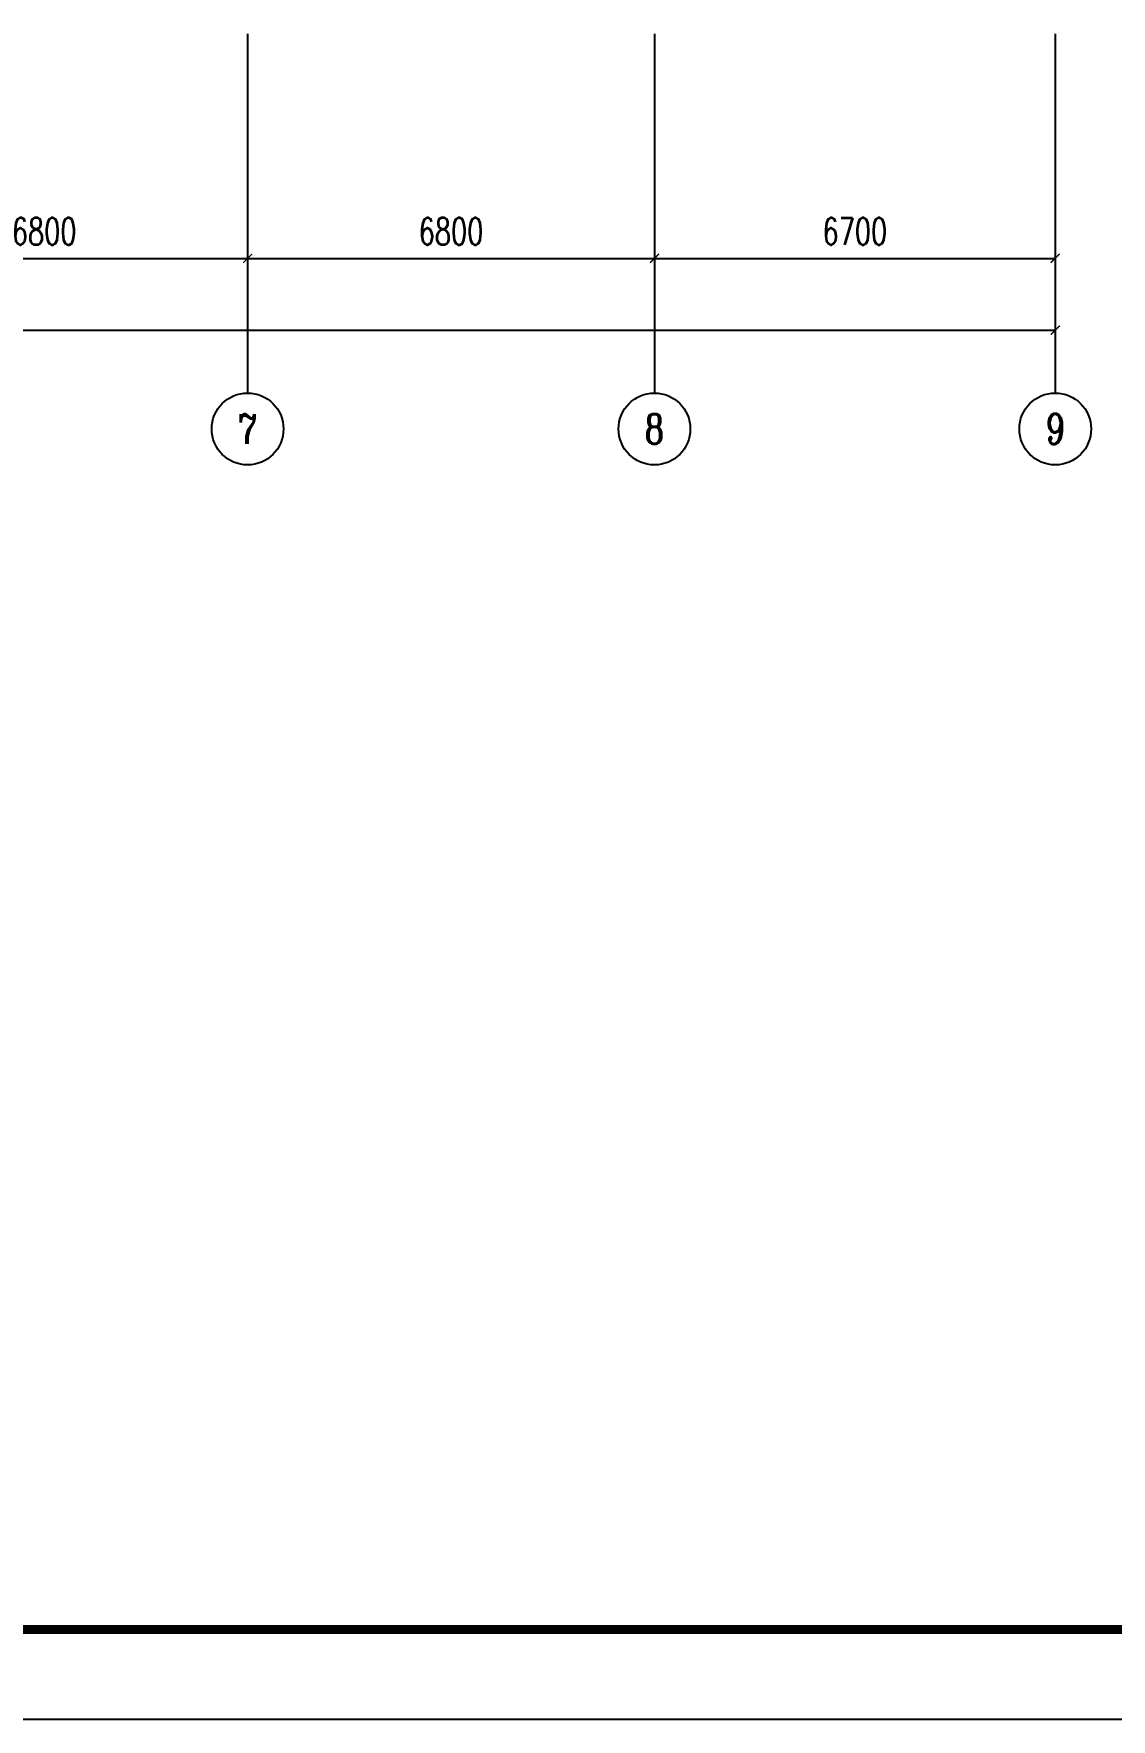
# Model space of a CAD drawing. Extents: x 1728470 to 1835391, y -157368 to 197905.
# Drawn here: x 1784088 to 1802101, y -157368 to -129207 of the extents above; entities that cross this region are included whole.
import ezdxf
from ezdxf.enums import TextEntityAlignment as Align

# ---------------------------------------------------------------- set-up
doc = ezdxf.new("R2010")
doc.units = 0
doc.header["$LTSCALE"] = 1000
doc.header["$MEASUREMENT"] = 0
doc.layers.get('0').update_dxf_attribs({"linetype": 'CONTINUOUS'})
doc.layers.get('DEFPOINTS').update_dxf_attribs({"linetype": 'CONTINUOUS'})
for name, color, linetype in [('AXIS', 3, 'CONTINUOUS'), ('AXIS_TEXT', 7, 'CONTINUOUS'), ('PUB_TITLE', 4, 'CONTINUOUS')]:
    doc.layers.add(name, color=color, linetype=linetype)
doc.styles.add('_TCH_AXIS', font='COMPLEX', dxfattribs={"bigfont": 'GBCBIG'})
doc.styles.add('COMPLEX', font='COMPLEX')
doc.styles.add('DIM_FONT', font='SIMPLEX', dxfattribs={"width": 0.7, "bigfont": 'GBCBIG'})
doc.dimstyles.new('DIMN150', dxfattribs={"dimscale": 1.5, "dimtxt": 300, "dimasz": 100, "dimexe": 250, "dimexo": 300, "dimgap": 150, "dimtad": 1, "dimdec": 0, "dimzin": 0, "dimtxsty": 'DIM_FONT', "dimblk": 'ARCHTICK', "dimcen": 0.09, "dimclrt": 7, "dimazin": 3, "dimtfac": 1, "dimtdec": 0, "dimtix": 1, "dimtmove": 0, "dimatfit": 3, "dimtolj": 1, "dimtzin": 0})

# ---------------------------------------------------------------- blocks, each defined once
blk = doc.blocks.new('_AXISO')
blk.add_circle((0, 0), 0.5)
at = {"layer": 'AXIS_TEXT', "style": 'COMPLEX', "width": 1.041667}
blk.add_attdef('A', text='', height=0.56, dxfattribs=at).set_placement((-0.25, -0.28), (0.25, -0.28), align=Align.FIT)
blk = doc.blocks.new('_ARCHTICK')
at = {"color": 0, "linetype": 'BYBLOCK', "const_width": 0.15}
blk.add_lwpolyline([(-0.5, -0.5), (0.5, 0.5)], dxfattribs=at)
blk = doc.blocks.new('*D82')
at = {"layer": 'AXIS', "color": 0}
for p, q in [((1858527, -132283), (1858527, -137158)), ((1912727, -132283), (1912727, -137158)), ((1858527, -136783), (1912727, -136783))]:
    blk.add_line(p, q, dxfattribs=at)
at = {"layer": 'DEFPOINTS', "color": 0}
for p in [(1858527, -131833), (1912727, -131833), (1912727, -136783)]:
    blk.add_point(p, dxfattribs=at)
at = {"layer": 'AXIS', "color": 0, "xscale": 150, "yscale": 150, "zscale": 150, "rotation": 180}
blk.add_blockref('_ARCHTICK', (1858527, -136783), dxfattribs=at)
at = {"layer": 'AXIS', "color": 0, "xscale": 150, "yscale": 150, "zscale": 150}
blk.add_blockref('_ARCHTICK', (1912727, -136783), dxfattribs=at)
at = {"layer": 'AXIS', "color": 7, "insert": (1885627, -136333), "char_height": 450, "attachment_point": 5, "style": 'DIM_FONT'}
blk.add_mtext('\\A1;54200', dxfattribs=at)
blk = doc.blocks.new('*D88')
at = {"layer": 'AXIS', "color": 0}
for p, q in [((1892427, -132283), (1892427, -135958)), ((1899227, -132283), (1899227, -135958)), ((1892427, -135583), (1899227, -135583))]:
    blk.add_line(p, q, dxfattribs=at)
at = {"layer": 'DEFPOINTS', "color": 0}
for p in [(1892427, -131833), (1899227, -131833), (1899227, -135583)]:
    blk.add_point(p, dxfattribs=at)
at = {"layer": 'AXIS', "color": 0, "xscale": 150, "yscale": 150, "zscale": 150, "rotation": 180}
blk.add_blockref('_ARCHTICK', (1892427, -135583), dxfattribs=at)
at = {"layer": 'AXIS', "color": 0, "xscale": 150, "yscale": 150, "zscale": 150}
blk.add_blockref('_ARCHTICK', (1899227, -135583), dxfattribs=at)
at = {"layer": 'AXIS', "color": 7, "insert": (1895827, -135133), "char_height": 450, "attachment_point": 5, "style": 'DIM_FONT'}
blk.add_mtext('\\A1;6800', dxfattribs=at)
blk = doc.blocks.new('*D89')
at = {"layer": 'AXIS', "color": 0}
for p, q in [((1899227, -132283), (1899227, -135958)), ((1906027, -132283), (1906027, -135958)), ((1899227, -135583), (1906027, -135583))]:
    blk.add_line(p, q, dxfattribs=at)
at = {"layer": 'DEFPOINTS', "color": 0}
for p in [(1899227, -131833), (1906027, -131833), (1906027, -135583)]:
    blk.add_point(p, dxfattribs=at)
at = {"layer": 'AXIS', "color": 0, "xscale": 150, "yscale": 150, "zscale": 150, "rotation": 180}
blk.add_blockref('_ARCHTICK', (1899227, -135583), dxfattribs=at)
at = {"layer": 'AXIS', "color": 0, "xscale": 150, "yscale": 150, "zscale": 150}
blk.add_blockref('_ARCHTICK', (1906027, -135583), dxfattribs=at)
at = {"layer": 'AXIS', "color": 7, "insert": (1902627, -135133), "char_height": 450, "attachment_point": 5, "style": 'DIM_FONT'}
blk.add_mtext('\\A1;6800', dxfattribs=at)
blk = doc.blocks.new('*D90')
at = {"layer": 'AXIS', "color": 0}
for p, q in [((1906027, -132283), (1906027, -135958)), ((1912727, -132283), (1912727, -135958)), ((1906027, -135583), (1912727, -135583))]:
    blk.add_line(p, q, dxfattribs=at)
at = {"layer": 'DEFPOINTS', "color": 0}
for p in [(1906027, -131833), (1912727, -131833), (1912727, -135583)]:
    blk.add_point(p, dxfattribs=at)
at = {"layer": 'AXIS', "color": 0, "xscale": 150, "yscale": 150, "zscale": 150, "rotation": 180}
blk.add_blockref('_ARCHTICK', (1906027, -135583), dxfattribs=at)
at = {"layer": 'AXIS', "color": 0, "xscale": 150, "yscale": 150, "zscale": 150}
blk.add_blockref('_ARCHTICK', (1912727, -135583), dxfattribs=at)
at = {"layer": 'AXIS', "color": 7, "insert": (1909377, -135133), "char_height": 450, "attachment_point": 5, "style": 'DIM_FONT'}
blk.add_mtext('\\A1;6700', dxfattribs=at)
blk = doc.blocks.new('SFD22')
at = {"layer": 'AXIS', "color": 8}
for p, q in [((1899226.7, -131833.2), (1899226.7, -137833.2)), ((1906026.7, -131833.2), (1906026.7, -137833.2)), ((1912726.7, -131833.2), (1912726.7, -137833.2))]:
    blk.add_line(p, q, dxfattribs=at)
ref = blk.add_blockref('_AXISO', (1899226.7, -138433.2), dxfattribs=dict(at, xscale=1200, yscale=1200, zscale=1200))
ref.add_attrib('A', '7', dxfattribs={"layer": 'AXIS_TEXT', "color": 8, "height": 493.2, "style": '_TCH_AXIS'}).set_placement((1899062.3, -138679.8), (1899391, -138679.8), align=Align.FIT)
ref = blk.add_blockref('_AXISO', (1906026.7, -138433.2), dxfattribs=dict(at, xscale=1200, yscale=1200, zscale=1200))
ref.add_attrib('A', '8', dxfattribs={"layer": 'AXIS_TEXT', "color": 8, "height": 493.2, "style": '_TCH_AXIS'}).set_placement((1905862.3, -138679.8), (1906191, -138679.8), align=Align.FIT)
ref = blk.add_blockref('_AXISO', (1912726.7, -138433.2), dxfattribs=dict(at, xscale=1200, yscale=1200, zscale=1200))
ref.add_attrib('A', '9', dxfattribs={"layer": 'AXIS_TEXT', "color": 8, "height": 506.1, "style": '_TCH_AXIS', "width": 0.928571}).set_placement((1912570, -138686.3), (1912883.3, -138686.3), align=Align.FIT)
for p1, p2, distance, picture, middle in [((1858526.7, -131833.2), (1912726.7, -131833.2), -4950, '*D82', (1885626.7, -136333.2)), ((1892426.7, -131833.2), (1899226.7, -131833.2), -3750, '*D88', (1895826.7, -135133.2)), ((1899226.7, -131833.2), (1906026.7, -131833.2), -3750, '*D89', (1902626.7, -135133.2)), ((1906026.7, -131833.2), (1912726.7, -131833.2), -3750, '*D90', (1909376.7, -135133.2))]:
    dim = blk.add_aligned_dim(p1=p1, p2=p2, distance=distance, dimstyle='DIMN150', dxfattribs=at)
    dim.commit()
    dim.dimension.update_dxf_attribs({"geometry": picture, "text_midpoint": middle})

msp = doc.modelspace()

# ---------------------------------------------------------------- linework, layer by layer
at = {"layer": 'PUB_TITLE'}
msp.add_lwpolyline([(1728675, -157368), (1817775, -157368), (1817775, -94368), (1728675, -94368)], close=True, dxfattribs=at)
at = {"layer": 'PUB_TITLE', "const_width": 150}
msp.add_lwpolyline([(1732425, -155868), (1816275, -155868), (1816275, -95868), (1732425, -95868)], close=True, dxfattribs=at)

# ---------------------------------------------------------------- block references
msp.add_blockref('SFD22', (-111563, 2623))

doc.saveas('drawing.dxf')
